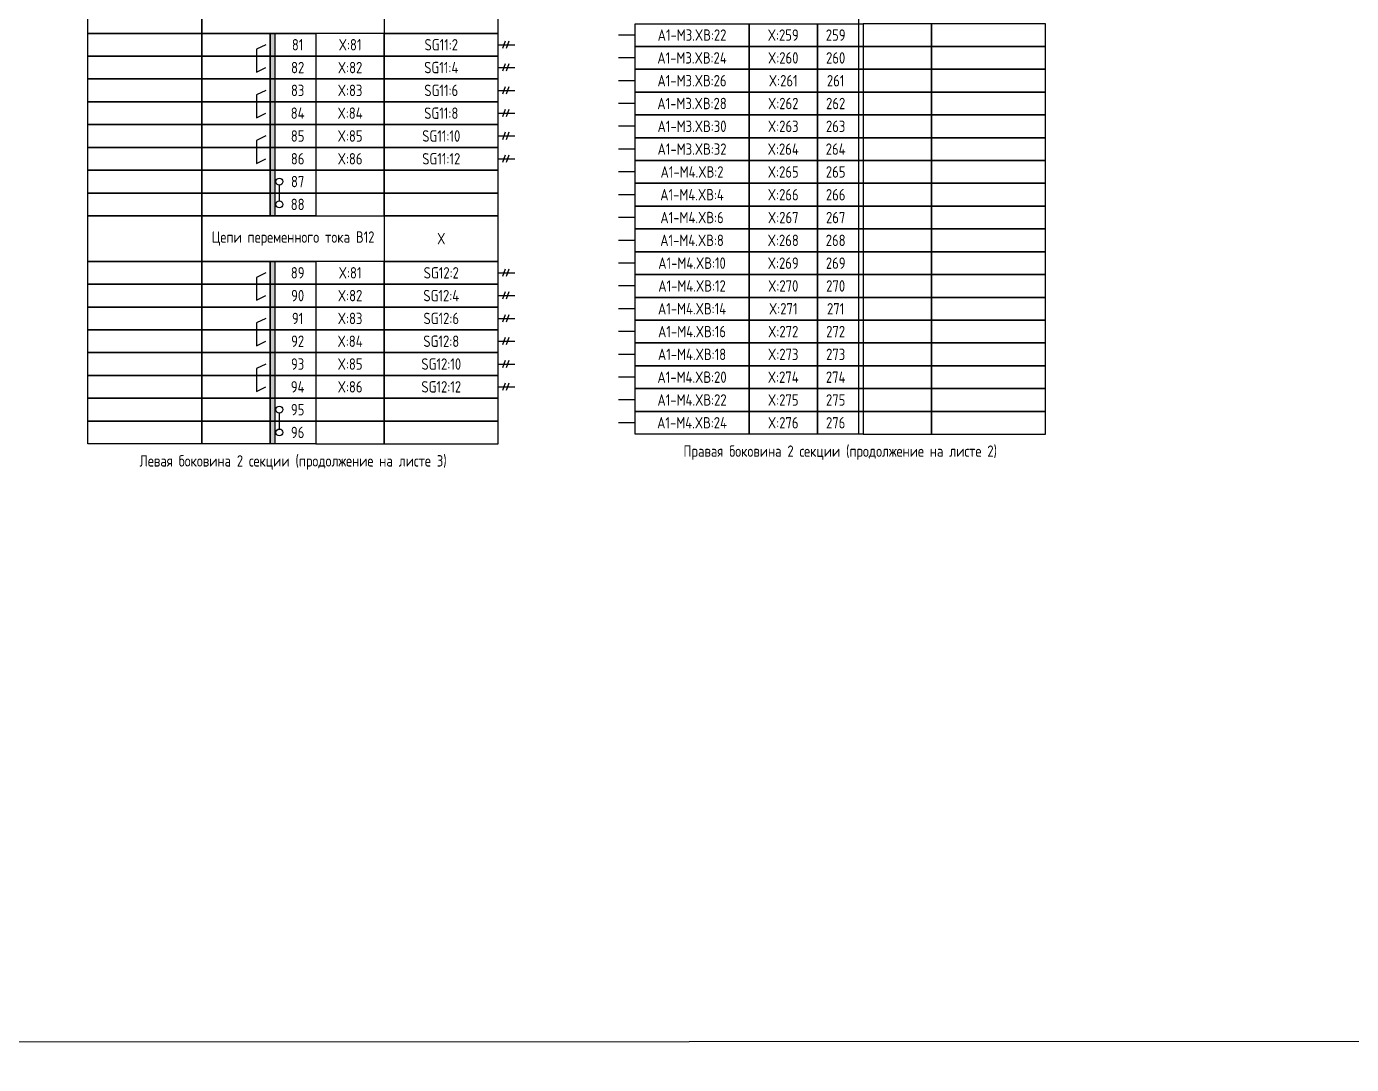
# Model space of a CAD drawing. Header units: millimetres. Extents: x -1315 to 7958, y -96 to 618.
# Drawn here: x 6214.5 to 6505.1, y -96 to 131.6 of the extents above; entities that cross this region are included whole.
import ezdxf

# ---------------------------------------------------------------- set-up
doc = ezdxf.new("R2010")
doc.units = ezdxf.units.MM
doc.styles.add('Gost_type_A', font='GOST_A.TTF')

msp = doc.modelspace()

# ---------------------------------------------------------------- hatches: boundary and pattern name
h = msp.add_hatch(color=256)
h.dxf.hatch_style = 1
h.paths.add_polyline_path([(6269, 130.07), (6268, 130.07), (6268, 90.07), (6269, 90.07)])
h = msp.add_hatch(color=256)
h.dxf.hatch_style = 1
h.paths.add_polyline_path([(6269, 80.07), (6268, 80.07), (6268, 40.07), (6269, 40.07)])

# ---------------------------------------------------------------- linework, layer by layer
for p, q in [((6397, 262.19), (6397, 42.19)), ((6319.54, 128.38), (6318.96, 126.76)), ((6320.33, 128.38), (6319.75, 126.76)), ((6348, 129.69), (6344.38, 129.69)), ((6318, 127.57), (6321.62, 127.57)), ((6318, 122.57), (6321.62, 122.57)), ((6319.54, 123.38), (6318.96, 121.76)), ((6320.33, 123.38), (6319.75, 121.76)), ((6348, 124.69), (6344.38, 124.69)), ((6348, 119.69), (6344.38, 119.69)), ((6318, 117.57), (6321.62, 117.57)), ((6319.54, 118.38), (6318.96, 116.76)), ((6320.33, 118.38), (6319.75, 116.76)), ((6319.54, 113.38), (6318.96, 111.76)), ((6320.33, 113.38), (6319.75, 111.76)), ((6348, 114.69), (6344.38, 114.69)), ((6318, 112.57), (6321.62, 112.57)), ((6318, 107.57), (6321.62, 107.57)), ((6319.54, 108.38), (6318.96, 106.76)), ((6320.33, 108.38), (6319.75, 106.76)), ((6348, 109.69), (6344.38, 109.69)), ((6348, 104.69), (6344.38, 104.69)), ((6318, 102.57), (6321.62, 102.57)), ((6319.54, 103.38), (6318.96, 101.76)), ((6320.33, 103.38), (6319.75, 101.76)), ((6348, 99.69), (6344.38, 99.69)), ((6270, 93.32), (6270, 96.82)), ((6348, 94.69), (6344.38, 94.69)), ((6348, 89.69), (6344.38, 89.69)), ((6348, 84.69), (6344.38, 84.69)), ((6348, 79.69), (6344.38, 79.69)), ((6318, 77.57), (6321.62, 77.57)), ((6319.54, 78.38), (6318.96, 76.76)), ((6320.33, 78.38), (6319.75, 76.76)), ((6319.54, 73.38), (6318.96, 71.76)), ((6320.33, 73.38), (6319.75, 71.76)), ((6348, 74.69), (6344.38, 74.69)), ((6318, 72.57), (6321.62, 72.57)), ((6318, 67.57), (6321.62, 67.57)), ((6319.54, 68.38), (6318.96, 66.76)), ((6320.33, 68.38), (6319.75, 66.76)), ((6348, 69.69), (6344.38, 69.69)), ((6348, 64.69), (6344.38, 64.69)), ((6318, 62.57), (6321.62, 62.57)), ((6319.54, 63.38), (6318.96, 61.76)), ((6320.33, 63.38), (6319.75, 61.76)), ((6319.54, 58.38), (6318.96, 56.76)), ((6320.33, 58.38), (6319.75, 56.76)), ((6348, 59.69), (6344.38, 59.69)), ((6318, 57.57), (6321.62, 57.57)), ((6318, 52.57), (6321.62, 52.57)), ((6319.54, 53.38), (6318.96, 51.76)), ((6320.33, 53.38), (6319.75, 51.76)), ((6348, 54.69), (6344.38, 54.69)), ((6348, 49.69), (6344.38, 49.69)), ((6270, 43.32), (6270, 46.82)), ((6348, 44.69), (6344.38, 44.69))]:
    msp.add_line(p, q)
for points in [[(-1315, 612), (7958.16, 618), (7958.16, -90), (-1315, -96)], [(6228, 140.07), (6253, 140.07), (6253, 130.07), (6228, 130.07)], [(6253, 140.07), (6293, 140.07), (6293, 130.07), (6253, 130.07)], [(6318, 140.07), (6293, 140.07), (6293, 130.07), (6318, 130.07)], [(6348, 132.19), (6373, 132.19), (6373, 127.19), (6348, 127.19)], [(6373, 132.19), (6388, 132.19), (6388, 127.19), (6373, 127.19)], [(6388, 132.19), (6398, 132.19), (6398, 127.19), (6388, 127.19)], [(6413, 132.19), (6398, 132.19), (6398, 127.19), (6413, 127.19)], [(6438, 132.19), (6413, 132.19), (6413, 127.19), (6438, 127.19)], [(6228, 130.07), (6253, 130.07), (6253, 125.07), (6228, 125.07)], [(6253, 130.07), (6268, 130.07), (6268, 125.07), (6253, 125.07)], [(6268, 130.07), (6278, 130.07), (6278, 125.07), (6268, 125.07)], [(6293, 130.07), (6278, 130.07), (6278, 125.07), (6293, 125.07)], [(6318, 130.07), (6293, 130.07), (6293, 125.07), (6318, 125.07)], [(6228, 125.07), (6253, 125.07), (6253, 120.07), (6228, 120.07)], [(6253, 125.07), (6268, 125.07), (6268, 120.07), (6253, 120.07)], [(6268, 125.07), (6278, 125.07), (6278, 120.07), (6268, 120.07)], [(6293, 125.07), (6278, 125.07), (6278, 120.07), (6293, 120.07)], [(6318, 125.07), (6293, 125.07), (6293, 120.07), (6318, 120.07)], [(6348, 127.19), (6373, 127.19), (6373, 122.19), (6348, 122.19)], [(6373, 127.19), (6388, 127.19), (6388, 122.19), (6373, 122.19)], [(6388, 127.19), (6398, 127.19), (6398, 122.19), (6388, 122.19)], [(6413, 127.19), (6398, 127.19), (6398, 122.19), (6413, 122.19)], [(6438, 127.19), (6413, 127.19), (6413, 122.19), (6438, 122.19)], [(6348, 122.19), (6373, 122.19), (6373, 117.19), (6348, 117.19)], [(6373, 122.19), (6388, 122.19), (6388, 117.19), (6373, 117.19)], [(6388, 122.19), (6398, 122.19), (6398, 117.19), (6388, 117.19)], [(6413, 122.19), (6398, 122.19), (6398, 117.19), (6413, 117.19)], [(6438, 122.19), (6413, 122.19), (6413, 117.19), (6438, 117.19)], [(6228, 120.07), (6253, 120.07), (6253, 115.07), (6228, 115.07)], [(6253, 120.07), (6268, 120.07), (6268, 115.07), (6253, 115.07)], [(6268, 120.07), (6278, 120.07), (6278, 115.07), (6268, 115.07)], [(6293, 120.07), (6278, 120.07), (6278, 115.07), (6293, 115.07)], [(6318, 120.07), (6293, 120.07), (6293, 115.07), (6318, 115.07)], [(6348, 117.19), (6373, 117.19), (6373, 112.19), (6348, 112.19)], [(6373, 117.19), (6388, 117.19), (6388, 112.19), (6373, 112.19)], [(6388, 117.19), (6398, 117.19), (6398, 112.19), (6388, 112.19)], [(6413, 117.19), (6398, 117.19), (6398, 112.19), (6413, 112.19)], [(6438, 117.19), (6413, 117.19), (6413, 112.19), (6438, 112.19)], [(6228, 115.07), (6253, 115.07), (6253, 110.07), (6228, 110.07)], [(6253, 115.07), (6268, 115.07), (6268, 110.07), (6253, 110.07)], [(6268, 115.07), (6278, 115.07), (6278, 110.07), (6268, 110.07)], [(6293, 115.07), (6278, 115.07), (6278, 110.07), (6293, 110.07)], [(6318, 115.07), (6293, 115.07), (6293, 110.07), (6318, 110.07)], [(6348, 112.19), (6373, 112.19), (6373, 107.19), (6348, 107.19)], [(6373, 112.19), (6388, 112.19), (6388, 107.19), (6373, 107.19)], [(6388, 112.19), (6398, 112.19), (6398, 107.19), (6388, 107.19)], [(6413, 112.19), (6398, 112.19), (6398, 107.19), (6413, 107.19)], [(6438, 112.19), (6413, 112.19), (6413, 107.19), (6438, 107.19)], [(6228, 110.07), (6253, 110.07), (6253, 105.07), (6228, 105.07)], [(6253, 110.07), (6268, 110.07), (6268, 105.07), (6253, 105.07)], [(6268, 110.07), (6278, 110.07), (6278, 105.07), (6268, 105.07)], [(6293, 110.07), (6278, 110.07), (6278, 105.07), (6293, 105.07)], [(6318, 110.07), (6293, 110.07), (6293, 105.07), (6318, 105.07)], [(6228, 105.07), (6253, 105.07), (6253, 100.07), (6228, 100.07)], [(6253, 105.07), (6268, 105.07), (6268, 100.07), (6253, 100.07)], [(6268, 105.07), (6278, 105.07), (6278, 100.07), (6268, 100.07)], [(6293, 105.07), (6278, 105.07), (6278, 100.07), (6293, 100.07)], [(6318, 105.07), (6293, 105.07), (6293, 100.07), (6318, 100.07)], [(6348, 107.19), (6373, 107.19), (6373, 102.19), (6348, 102.19)], [(6373, 107.19), (6388, 107.19), (6388, 102.19), (6373, 102.19)], [(6388, 107.19), (6398, 107.19), (6398, 102.19), (6388, 102.19)], [(6413, 107.19), (6398, 107.19), (6398, 102.19), (6413, 102.19)], [(6438, 107.19), (6413, 107.19), (6413, 102.19), (6438, 102.19)], [(6348, 102.19), (6373, 102.19), (6373, 97.19), (6348, 97.19)], [(6373, 102.19), (6388, 102.19), (6388, 97.19), (6373, 97.19)], [(6388, 102.19), (6398, 102.19), (6398, 97.19), (6388, 97.19)], [(6413, 102.19), (6398, 102.19), (6398, 97.19), (6413, 97.19)], [(6438, 102.19), (6413, 102.19), (6413, 97.19), (6438, 97.19)], [(6228, 100.07), (6253, 100.07), (6253, 95.07), (6228, 95.07)], [(6253, 100.07), (6268, 100.07), (6268, 95.07), (6253, 95.07)], [(6268, 100.07), (6278, 100.07), (6278, 95.07), (6268, 95.07)], [(6293, 100.07), (6278, 100.07), (6278, 95.07), (6293, 95.07)], [(6318, 100.07), (6293, 100.07), (6293, 95.07), (6318, 95.07)], [(6348, 97.19), (6373, 97.19), (6373, 92.19), (6348, 92.19)], [(6373, 97.19), (6388, 97.19), (6388, 92.19), (6373, 92.19)], [(6388, 97.19), (6398, 97.19), (6398, 92.19), (6388, 92.19)], [(6413, 97.19), (6398, 97.19), (6398, 92.19), (6413, 92.19)], [(6438, 97.19), (6413, 97.19), (6413, 92.19), (6438, 92.19)], [(6228, 95.07), (6253, 95.07), (6253, 90.07), (6228, 90.07)], [(6253, 95.07), (6268, 95.07), (6268, 90.07), (6253, 90.07)], [(6268, 95.07), (6278, 95.07), (6278, 90.07), (6268, 90.07)], [(6293, 95.07), (6278, 95.07), (6278, 90.07), (6293, 90.07)], [(6318, 95.07), (6293, 95.07), (6293, 90.07), (6318, 90.07)], [(6348, 92.19), (6373, 92.19), (6373, 87.19), (6348, 87.19)], [(6373, 92.19), (6388, 92.19), (6388, 87.19), (6373, 87.19)], [(6388, 92.19), (6398, 92.19), (6398, 87.19), (6388, 87.19)], [(6413, 92.19), (6398, 92.19), (6398, 87.19), (6413, 87.19)], [(6438, 92.19), (6413, 92.19), (6413, 87.19), (6438, 87.19)], [(6228, 90.07), (6253, 90.07), (6253, 80.07), (6228, 80.07)], [(6253, 90.07), (6293, 90.07), (6293, 80.07), (6253, 80.07)], [(6318, 90.07), (6293, 90.07), (6293, 80.07), (6318, 80.07)], [(6348, 87.19), (6373, 87.19), (6373, 82.19), (6348, 82.19)], [(6373, 87.19), (6388, 87.19), (6388, 82.19), (6373, 82.19)], [(6388, 87.19), (6398, 87.19), (6398, 82.19), (6388, 82.19)], [(6413, 87.19), (6398, 87.19), (6398, 82.19), (6413, 82.19)], [(6438, 87.19), (6413, 87.19), (6413, 82.19), (6438, 82.19)], [(6348, 82.19), (6373, 82.19), (6373, 77.19), (6348, 77.19)], [(6373, 82.19), (6388, 82.19), (6388, 77.19), (6373, 77.19)], [(6388, 82.19), (6398, 82.19), (6398, 77.19), (6388, 77.19)], [(6413, 82.19), (6398, 82.19), (6398, 77.19), (6413, 77.19)], [(6438, 82.19), (6413, 82.19), (6413, 77.19), (6438, 77.19)], [(6228, 80.07), (6253, 80.07), (6253, 75.07), (6228, 75.07)], [(6253, 80.07), (6268, 80.07), (6268, 75.07), (6253, 75.07)], [(6268, 80.07), (6278, 80.07), (6278, 75.07), (6268, 75.07)], [(6293, 80.07), (6278, 80.07), (6278, 75.07), (6293, 75.07)], [(6318, 80.07), (6293, 80.07), (6293, 75.07), (6318, 75.07)], [(6348, 77.19), (6373, 77.19), (6373, 72.19), (6348, 72.19)], [(6373, 77.19), (6388, 77.19), (6388, 72.19), (6373, 72.19)], [(6388, 77.19), (6398, 77.19), (6398, 72.19), (6388, 72.19)], [(6413, 77.19), (6398, 77.19), (6398, 72.19), (6413, 72.19)], [(6438, 77.19), (6413, 77.19), (6413, 72.19), (6438, 72.19)], [(6228, 75.07), (6253, 75.07), (6253, 70.07), (6228, 70.07)], [(6253, 75.07), (6268, 75.07), (6268, 70.07), (6253, 70.07)], [(6268, 75.07), (6278, 75.07), (6278, 70.07), (6268, 70.07)], [(6293, 75.07), (6278, 75.07), (6278, 70.07), (6293, 70.07)], [(6318, 75.07), (6293, 75.07), (6293, 70.07), (6318, 70.07)], [(6228, 70.07), (6253, 70.07), (6253, 65.07), (6228, 65.07)], [(6253, 70.07), (6268, 70.07), (6268, 65.07), (6253, 65.07)], [(6268, 70.07), (6278, 70.07), (6278, 65.07), (6268, 65.07)], [(6293, 70.07), (6278, 70.07), (6278, 65.07), (6293, 65.07)], [(6318, 70.07), (6293, 70.07), (6293, 65.07), (6318, 65.07)], [(6348, 72.19), (6373, 72.19), (6373, 67.19), (6348, 67.19)], [(6373, 72.19), (6388, 72.19), (6388, 67.19), (6373, 67.19)], [(6388, 72.19), (6398, 72.19), (6398, 67.19), (6388, 67.19)], [(6413, 72.19), (6398, 72.19), (6398, 67.19), (6413, 67.19)], [(6438, 72.19), (6413, 72.19), (6413, 67.19), (6438, 67.19)], [(6348, 67.19), (6373, 67.19), (6373, 62.19), (6348, 62.19)], [(6373, 67.19), (6388, 67.19), (6388, 62.19), (6373, 62.19)], [(6388, 67.19), (6398, 67.19), (6398, 62.19), (6388, 62.19)], [(6413, 67.19), (6398, 67.19), (6398, 62.19), (6413, 62.19)], [(6438, 67.19), (6413, 67.19), (6413, 62.19), (6438, 62.19)], [(6228, 65.07), (6253, 65.07), (6253, 60.07), (6228, 60.07)], [(6253, 65.07), (6268, 65.07), (6268, 60.07), (6253, 60.07)], [(6268, 65.07), (6278, 65.07), (6278, 60.07), (6268, 60.07)], [(6293, 65.07), (6278, 65.07), (6278, 60.07), (6293, 60.07)], [(6318, 65.07), (6293, 65.07), (6293, 60.07), (6318, 60.07)], [(6348, 62.19), (6373, 62.19), (6373, 57.19), (6348, 57.19)], [(6373, 62.19), (6388, 62.19), (6388, 57.19), (6373, 57.19)], [(6388, 62.19), (6398, 62.19), (6398, 57.19), (6388, 57.19)], [(6413, 62.19), (6398, 62.19), (6398, 57.19), (6413, 57.19)], [(6438, 62.19), (6413, 62.19), (6413, 57.19), (6438, 57.19)], [(6228, 60.07), (6253, 60.07), (6253, 55.07), (6228, 55.07)], [(6253, 60.07), (6268, 60.07), (6268, 55.07), (6253, 55.07)], [(6268, 60.07), (6278, 60.07), (6278, 55.07), (6268, 55.07)], [(6293, 60.07), (6278, 60.07), (6278, 55.07), (6293, 55.07)], [(6318, 60.07), (6293, 60.07), (6293, 55.07), (6318, 55.07)], [(6348, 57.19), (6373, 57.19), (6373, 52.19), (6348, 52.19)], [(6373, 57.19), (6388, 57.19), (6388, 52.19), (6373, 52.19)], [(6388, 57.19), (6398, 57.19), (6398, 52.19), (6388, 52.19)], [(6413, 57.19), (6398, 57.19), (6398, 52.19), (6413, 52.19)], [(6438, 57.19), (6413, 57.19), (6413, 52.19), (6438, 52.19)], [(6228, 55.07), (6253, 55.07), (6253, 50.07), (6228, 50.07)], [(6253, 55.07), (6268, 55.07), (6268, 50.07), (6253, 50.07)], [(6268, 55.07), (6278, 55.07), (6278, 50.07), (6268, 50.07)], [(6293, 55.07), (6278, 55.07), (6278, 50.07), (6293, 50.07)], [(6318, 55.07), (6293, 55.07), (6293, 50.07), (6318, 50.07)], [(6228, 50.07), (6253, 50.07), (6253, 45.07), (6228, 45.07)], [(6253, 50.07), (6268, 50.07), (6268, 45.07), (6253, 45.07)], [(6268, 50.07), (6278, 50.07), (6278, 45.07), (6268, 45.07)], [(6293, 50.07), (6278, 50.07), (6278, 45.07), (6293, 45.07)], [(6318, 50.07), (6293, 50.07), (6293, 45.07), (6318, 45.07)], [(6348, 52.19), (6373, 52.19), (6373, 47.19), (6348, 47.19)], [(6373, 52.19), (6388, 52.19), (6388, 47.19), (6373, 47.19)], [(6388, 52.19), (6398, 52.19), (6398, 47.19), (6388, 47.19)], [(6413, 52.19), (6398, 52.19), (6398, 47.19), (6413, 47.19)], [(6438, 52.19), (6413, 52.19), (6413, 47.19), (6438, 47.19)], [(6348, 47.19), (6373, 47.19), (6373, 42.19), (6348, 42.19)], [(6373, 47.19), (6388, 47.19), (6388, 42.19), (6373, 42.19)], [(6388, 47.19), (6398, 47.19), (6398, 42.19), (6388, 42.19)], [(6413, 47.19), (6398, 47.19), (6398, 42.19), (6413, 42.19)], [(6438, 47.19), (6413, 47.19), (6413, 42.19), (6438, 42.19)], [(6228, 45.07), (6253, 45.07), (6253, 40.07), (6228, 40.07)], [(6253, 45.07), (6268, 45.07), (6268, 40.07), (6253, 40.07)], [(6268, 45.07), (6278, 45.07), (6278, 40.07), (6268, 40.07)], [(6293, 45.07), (6278, 45.07), (6278, 40.07), (6293, 40.07)], [(6318, 45.07), (6293, 45.07), (6293, 40.07), (6318, 40.07)]]:
    msp.add_lwpolyline(points, close=True)
for points in [[(6268, 90.07), (6268, 130.07), (6269, 130.07), (6269, 90.07)], [(6267, 127.57), (6265, 126.57), (6265, 121.57), (6267, 122.57)], [(6267, 117.57), (6265, 116.57), (6265, 111.57), (6267, 112.57)], [(6267, 107.57), (6265, 106.57), (6265, 101.57), (6267, 102.57)], [(6268, 40.07), (6268, 80.07), (6269, 80.07), (6269, 40.07)], [(6267, 77.57), (6265, 76.57), (6265, 71.57), (6267, 72.57)], [(6267, 67.57), (6265, 66.57), (6265, 61.57), (6267, 62.57)], [(6267, 57.57), (6265, 56.57), (6265, 51.57), (6267, 52.57)]]:
    msp.add_lwpolyline(points)
for centre in [(6270, 97.57), (6270, 92.57), (6270, 47.57), (6270, 42.57)]:
    msp.add_circle(centre, 0.75)

# ---------------------------------------------------------------- texts
at = {"char_height": 2.5, "attachment_point": 5, "style": 'Gost_type_A'}
for s, insert, width in [('A1-M3.XВ:22', (6360.5, 129.69), 25), ('SG11:2', (6305.5, 127.57), 25), ('A1-M3.XВ:24', (6360.5, 124.69), 25), ('SG11:4', (6305.5, 122.57), 25), ('A1-M3.XВ:26', (6360.5, 119.69), 25), ('SG11:6', (6305.5, 117.57), 25), ('SG11:8', (6305.5, 112.57), 25), ('A1-M3.XВ:28', (6360.5, 114.69), 25), ('A1-M3.XВ:30', (6360.5, 109.69), 25), ('SG11:10', (6305.5, 107.57), 25), ('A1-M3.XВ:32', (6360.5, 104.69), 25), ('SG11:12', (6305.5, 102.57), 25), ('A1-M4.XВ:2', (6360.5, 99.69), 25), ('A1-M4.XВ:4', (6360.5, 94.69), 25), ('A1-M4.XВ:6', (6360.5, 89.69), 25), ('Цепи переменного тока В12', (6273, 85.07), 40), ('X', (6305.5, 85.07), 25), ('A1-M4.XВ:8', (6360.5, 84.69), 25), ('SG12:2', (6305.5, 77.57), 25), ('A1-M4.XВ:10', (6360.5, 79.69), 25), ('A1-M4.XВ:12', (6360.5, 74.69), 25), ('SG12:4', (6305.5, 72.57), 25), ('A1-M4.XВ:14', (6360.5, 69.69), 25), ('SG12:6', (6305.5, 67.57), 25), ('A1-M4.XВ:16', (6360.5, 64.69), 25), ('SG12:8', (6305.5, 62.57), 25), ('SG12:10', (6305.5, 57.57), 25), ('A1-M4.XВ:18', (6360.5, 59.69), 25), ('A1-M4.XВ:20', (6360.5, 54.69), 25), ('SG12:12', (6305.5, 52.57), 25), ('A1-M4.XВ:22', (6360.5, 49.69), 25), ('A1-M4.XВ:24', (6360.5, 44.69), 25), ('Левая боковина 2 секции (продолжение на листе 3)', (6273, 36), 90), ('Правая боковина 2 секции (продолжение на листе 2)', (6393, 38.14), 90)]:
    msp.add_mtext(s, dxfattribs=dict(at, insert=insert, width=width))
at = {"ltscale": 10, "char_height": 2.5, "attachment_point": 5, "style": 'Gost_type_A'}
for s, insert, width in [('X:259', (6380.5, 129.69), 15), ('259', (6392, 129.69), 8), ('81', (6274, 127.57), 8), ('X:81', (6285.5, 127.57), 15), ('X:260', (6380.5, 124.69), 15), ('260', (6392, 124.69), 8), ('82', (6274, 122.57), 8), ('X:82', (6285.5, 122.57), 15), ('X:261', (6380.5, 119.69), 15), ('261', (6392, 119.69), 8), ('83', (6274, 117.57), 8), ('X:83', (6285.5, 117.57), 15), ('84', (6274, 112.57), 8), ('X:84', (6285.5, 112.57), 15), ('X:262', (6380.5, 114.69), 15), ('262', (6392, 114.69), 8), ('X:263', (6380.5, 109.69), 15), ('263', (6392, 109.69), 8), ('85', (6274, 107.57), 8), ('X:85', (6285.5, 107.57), 15), ('X:264', (6380.5, 104.69), 15), ('264', (6392, 104.69), 8), ('86', (6274, 102.57), 8), ('X:86', (6285.5, 102.57), 15), ('87', (6274, 97.57), 8), ('X:265', (6380.5, 99.69), 15), ('265', (6392, 99.69), 8), ('X:266', (6380.5, 94.69), 15), ('266', (6392, 94.69), 8), ('88', (6274, 92.57), 8), ('X:267', (6380.5, 89.69), 15), ('267', (6392, 89.69), 8), ('X:268', (6380.5, 84.69), 15), ('268', (6392, 84.69), 8), ('89', (6274, 77.57), 8), ('X:81', (6285.5, 77.57), 15), ('X:269', (6380.5, 79.69), 15), ('269', (6392, 79.69), 8), ('X:270', (6380.5, 74.69), 15), ('270', (6392, 74.69), 8), ('90', (6274, 72.57), 8), ('X:82', (6285.5, 72.57), 15), ('X:271', (6380.5, 69.69), 15), ('271', (6392, 69.69), 8), ('91', (6274, 67.57), 8), ('X:83', (6285.5, 67.57), 15), ('X:272', (6380.5, 64.69), 15), ('272', (6392, 64.69), 8), ('92', (6274, 62.57), 8), ('X:84', (6285.5, 62.57), 15), ('93', (6274, 57.57), 8), ('X:85', (6285.5, 57.57), 15), ('X:273', (6380.5, 59.69), 15), ('273', (6392, 59.69), 8), ('X:274', (6380.5, 54.69), 15), ('274', (6392, 54.69), 8), ('94', (6274, 52.57), 8), ('X:86', (6285.5, 52.57), 15), ('X:275', (6380.5, 49.69), 15), ('275', (6392, 49.69), 8), ('95', (6274, 47.57), 8), ('96', (6274, 42.57), 8), ('X:276', (6380.5, 44.69), 15), ('276', (6392, 44.69), 8)]:
    msp.add_mtext(s, dxfattribs=dict(at, insert=insert, width=width))

doc.saveas('drawing.dxf')
